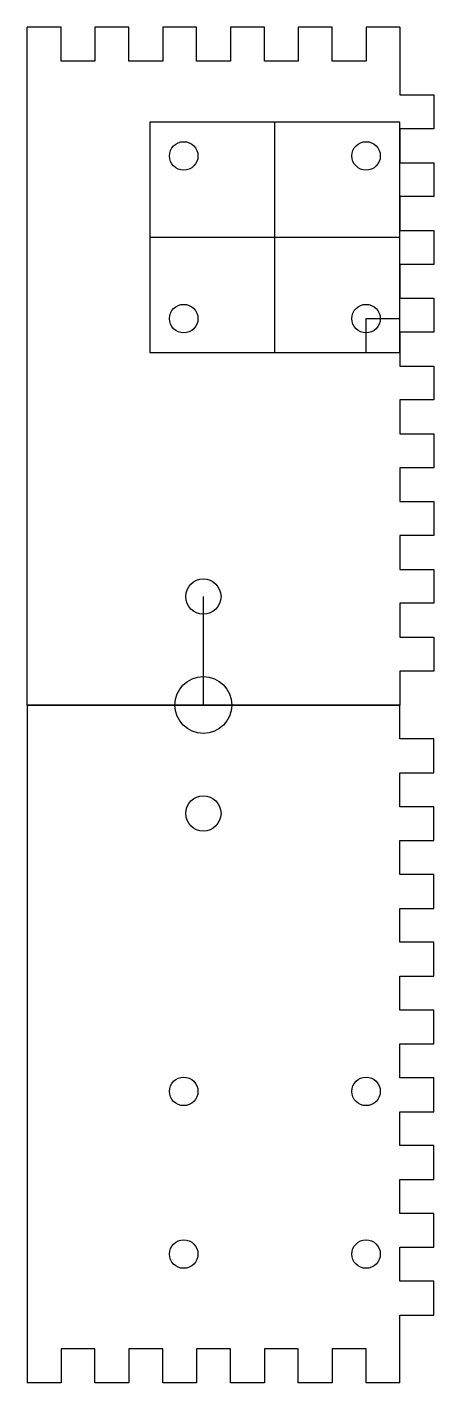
# Model space of a CAD drawing. Header units: millimetres. Extents: x -55 to 5, y -100 to 100.
import ezdxf

# ---------------------------------------------------------------- set-up
doc = ezdxf.new("R2010")
doc.units = ezdxf.units.MM
doc.layers.get('0').update_dxf_attribs({"linetype": 'CONTINUOUS'})

msp = doc.modelspace()

# ---------------------------------------------------------------- linework, layer by layer
for p, q in [((-50, 100), (-55, 100)), ((-55, 0), (-55, 100)), ((-50, 95), (-50, 100)), ((-45, 100), (-45, 95)), ((-40, 100), (-45, 100)), ((-40, 95), (-40, 100)), ((-35, 100), (-35, 95)), ((-30, 100), (-35, 100)), ((-30, 95), (-30, 100)), ((-25, 100), (-25, 95)), ((-20, 100), (-25, 100)), ((-20, 95), (-20, 100)), ((-15, 100), (-15, 95)), ((-10, 100), (-15, 100)), ((-10, 95), (-10, 100)), ((0, 100), (-5, 100)), ((-5, 100), (-5, 95)), ((0, 100), (0, 95)), ((-45, 95), (-50, 95)), ((-35, 95), (-40, 95)), ((-25, 95), (-30, 95)), ((-15, 95), (-20, 95)), ((-5, 95), (-10, 95)), ((0, 95), (0, 90)), ((0, 95), (0, 90)), ((0, 90), (5, 90)), ((5, 90), (5, 85)), ((-18.45, 52), (-18.45, 86)), ((5, 85), (0, 85)), ((0, 85), (0, 80)), ((0, 85), (0, 80)), ((0, 80), (5, 80)), ((5, 80), (5, 75)), ((5, 75), (0, 75)), ((0, 75), (0, 70)), ((0, 75), (0, 70)), ((0, 70), (5, 70)), ((5, 70), (5, 65)), ((-36.9, 69), (0, 69)), ((5, 65), (0, 65)), ((0, 65), (0, 60)), ((0, 60), (5, 60)), ((5, 60), (5, 55)), ((-5, 52), (-5, 57)), ((-5, 57), (0, 57)), ((0, 55), (0, 50)), ((5, 55), (0, 55)), ((0, 50), (5, 50)), ((5, 50), (5, 45)), ((5, 45), (0, 45)), ((0, 45), (0, 40)), ((0, 40), (5, 40)), ((5, 40), (5, 35)), ((5, 35), (0, 35)), ((0, 35), (0, 30)), ((0, 30), (5, 30)), ((5, 30), (5, 25)), ((0, 25), (0, 20)), ((5, 25), (0, 25)), ((0, 20), (5, 20)), ((5, 20), (5, 15)), ((-29, 0), (-29, 16)), ((0, 15), (0, 10)), ((5, 15), (0, 15)), ((0, 10), (5, 10)), ((5, 10), (5, 5)), ((5, 5), (0, 5)), ((0, 5), (0, 0)), ((0, 0), (-55, 0)), ((-55, 0), (-55, -100)), ((-55, 0), (0, 0)), ((0, -5), (0, 0)), ((5, -5), (0, -5)), ((5, -10), (5, -5)), ((0, -15), (0, -10)), ((0, -10), (5, -10)), ((5, -15), (0, -15)), ((5, -20), (5, -15)), ((0, -25), (0, -20)), ((0, -20), (5, -20)), ((5, -25), (0, -25)), ((5, -30), (5, -25)), ((0, -35), (0, -30)), ((0, -30), (5, -30)), ((5, -35), (0, -35)), ((5, -40), (5, -35)), ((0, -45), (0, -40)), ((0, -40), (5, -40)), ((5, -45), (0, -45)), ((5, -50), (5, -45)), ((0, -55), (0, -50)), ((0, -50), (5, -50)), ((5, -55), (0, -55)), ((5, -60), (5, -55)), ((0, -65), (0, -60)), ((0, -60), (5, -60)), ((5, -65), (0, -65)), ((5, -70), (5, -65)), ((0, -75), (0, -70)), ((0, -70), (5, -70)), ((5, -75), (0, -75)), ((5, -80), (5, -75)), ((0, -85), (0, -80)), ((0, -80), (5, -80)), ((5, -85), (0, -85)), ((5, -90), (5, -85)), ((0, -95), (0, -90)), ((0, -90), (5, -90)), ((0, -95), (0, -90)), ((-45, -95), (-50, -95)), ((-50, -95), (-50, -100)), ((-45, -100), (-45, -95)), ((-35, -95), (-40, -95)), ((-40, -95), (-40, -100)), ((-35, -100), (-35, -95)), ((-25, -95), (-30, -95)), ((-30, -95), (-30, -100)), ((-25, -100), (-25, -95)), ((-15, -95), (-20, -95)), ((-20, -95), (-20, -100)), ((-15, -100), (-15, -95)), ((-5, -95), (-10, -95)), ((-10, -95), (-10, -100)), ((-5, -100), (-5, -95)), ((0, -100), (0, -95)), ((-50, -100), (-55, -100)), ((-40, -100), (-45, -100)), ((-30, -100), (-35, -100)), ((-20, -100), (-25, -100)), ((-10, -100), (-15, -100)), ((0, -100), (-5, -100))]:
    msp.add_line(p, q)
msp.add_lwpolyline([(-36.9, 52), (0, 52), (0, 86), (-36.9, 86)], close=True)
for centre, radius in [((-31.9, 81), 2.1), ((-5, 81), 2.1), ((-31.9, 57), 2.1), ((-5, 57), 2.1), ((-29, 16), 2.6), ((-29, 0), 4.2), ((-29, -16), 2.6), ((-31.9, -57), 2.1), ((-5, -57), 2.1), ((-31.9, -81), 2.1), ((-5, -81), 2.1)]:
    msp.add_circle(centre, radius)

doc.saveas('drawing.dxf')
